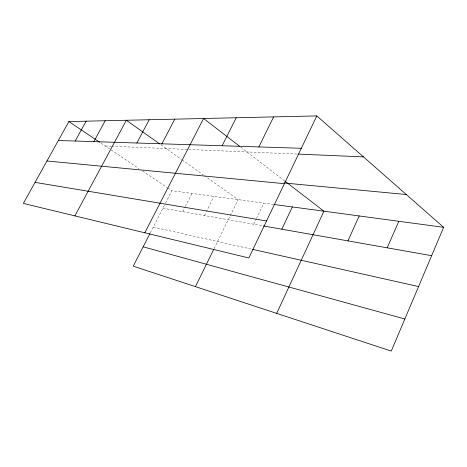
<?xml version="1.0" encoding="UTF-8"?>
<svg xmlns="http://www.w3.org/2000/svg" width="467" height="467" viewBox="0 0 467 467"><rect width="100%" height="100%" fill="white"/><g stroke="black" fill="none" stroke-linecap="round" stroke-linejoin="round"><path stroke-width="0.35" stroke-dasharray="2.33 1.75" d="M253.704 224.23L256.173 219.111M256.476 218.468L263.884 203.104M214.073 248.66L238.117 199.631L204.628 175.849M204.453 215.526L213.991 196.379M182.772 211.691L185.002 207.284M185.323 206.653L192.013 193.42M150.321 232.817L165.26 203.659M165.592 203.011L171.897 190.711L273.131 204.348M105.192 145.949L110.854 146.189M111.56 146.218L188.02 149.452M188.75 149.481L297.537 154.087M162.942 208.189L263.546 225.97M153.252 227.096L251.911 249.209M100.954 143.1L138.938 168.593M142.54 171.01L167.104 187.495M167.7 187.897L171.897 190.711M160.806 144.729L181.546 159.457M182.136 159.877L203.449 175.014M240.709 147.105L284.304 180.682"/><path stroke-width="0.7" d="M316.807 115.915L248.835 257.977L23.35 203.419L68.871 121.572L316.807 115.915L443.65 227.324L391.264 351.085L133.235 266.172L149.995 233.453M387.19 247.819L398.806 221.282M347.944 240.884L359.187 215.947M276.692 313.38L323.923 211.195L284.882 181.126M281.817 229.198L292.336 206.939M195.445 286.645L213.752 249.314M258.841 146.93L273.615 116.902M222.129 145.751L236.232 117.754M144.811 232.811L203.565 118.495L239.565 146.224M161.88 143.818L174.775 119.155M136.849 143.013L149.207 119.739M74.883 215.888L126.353 120.258L159.621 143.883M93.826 141.629L105.203 120.743M75.21 141.034L86.144 121.175M58.346 140.491L301.314 148.29M298.267 154.116L363.437 156.871M284.152 182.994L406.308 194.523M46.951 160.987L284.385 183.671M273.843 204.447L443.65 227.324M35.054 182.381L266.546 220.955M263.546 225.97L431.648 255.683M252.624 249.366L418.578 286.563M143.153 246.81L404.848 318.996M68.871 121.572L99.745 142.289"/></g></svg>
